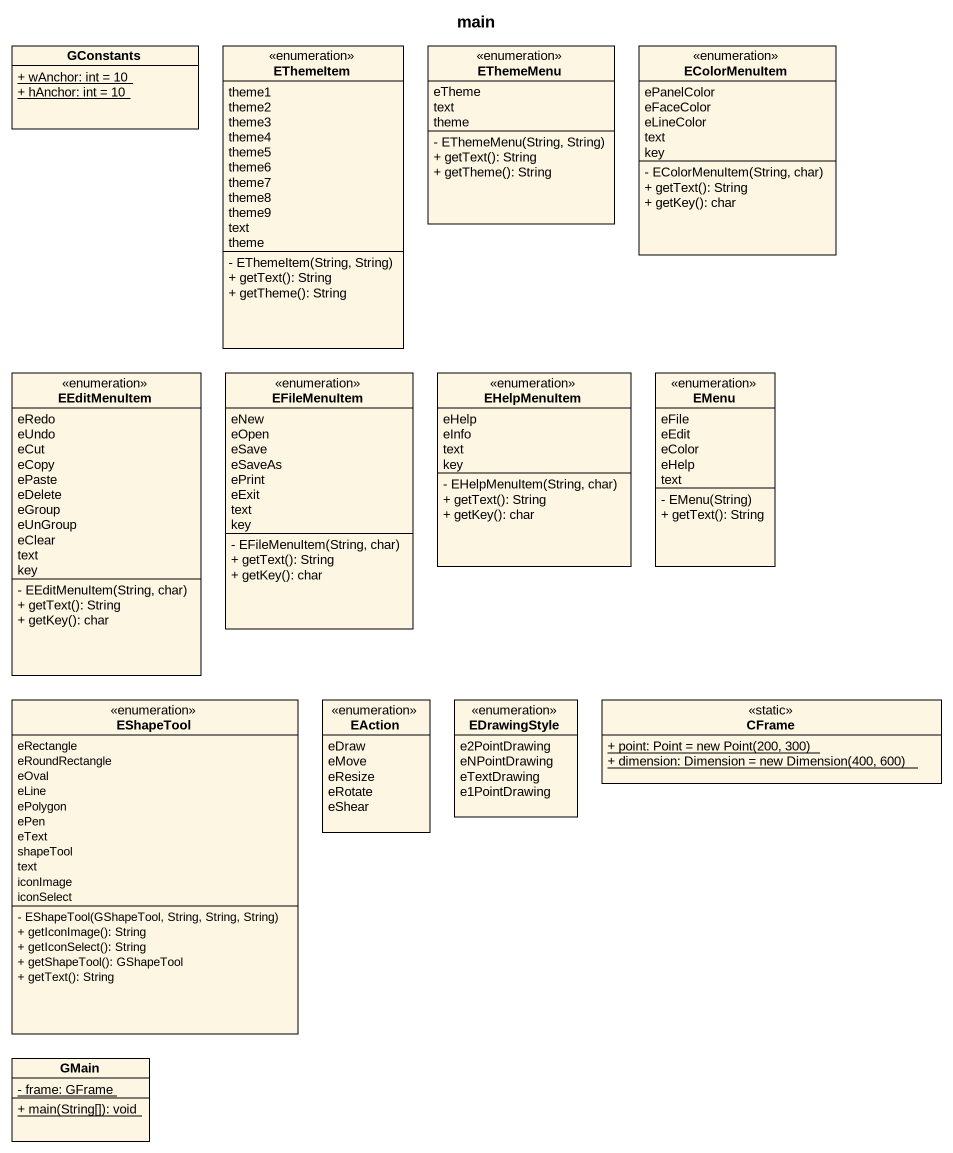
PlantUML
@startuml
title main
hide circle
hide empty members
skinparam classAttributeIconSize 0
class GConstants {
  {static} + wAnchor: int = 10
  {static} + hAnchor: int = 10
}
enum EThemeItem {
  theme1
  theme2
  theme3
  theme4
  theme5
  theme6
  theme7
  theme8
  theme9
  text
  theme
  - EThemeItem(String, String)
  + getText(): String
  + getTheme(): String
}
enum EThemeMenu {
  eTheme
  text
  theme
  - EThemeMenu(String, String)
  + getText(): String
  + getTheme(): String
}
enum EColorMenuItem {
  ePanelColor
  eFaceColor
  eLineColor
  text
  key
  - EColorMenuItem(String, char)
  + getText(): String
  + getKey(): char
}
enum EEditMenuItem {
  eRedo
  eUndo
  eCut
  eCopy
  ePaste
  eDelete
  eGroup
  eUnGroup
  eClear
  text
  key
  - EEditMenuItem(String, char)
  + getText(): String
  + getKey(): char
}
enum EFileMenuItem {
  eNew
  eOpen
  eSave
  eSaveAs
  ePrint
  eExit
  text
  key
  - EFileMenuItem(String, char)
  + getText(): String
  + getKey(): char
}
enum EHelpMenuItem {
  eHelp
  eInfo
  text
  key
  - EHelpMenuItem(String, char)
  + getText(): String
  + getKey(): char
}
enum EMenu {
  eFile
  eEdit
  eColor
  eHelp
  text
  - EMenu(String)
  + getText(): String
}
enum EShapeTool {
  eRectangle
  eRoundRectangle
  eOval
  eLine
  ePolygon
  ePen
  eText
  shapeTool
  text
  iconImage
  iconSelect
  - EShapeTool(GShapeTool, String, String, String)
  + getIconImage(): String
  + getIconSelect(): String
  + getShapeTool(): GShapeTool
  + getText(): String
}
enum EAction {
  eDraw
  eMove
  eResize
  eRotate
  eShear
}
enum EDrawingStyle {
  e2PointDrawing
  eNPointDrawing
  eTextDrawing
  e1PointDrawing
}
class CFrame <<static>> {
  {static} {field} + point: Point = new Point(200, 300)
  {static} {field} + dimension: Dimension = new Dimension(400, 600)
}
class GMain {
  {static} - frame: GFrame
  {static} + main(String[]): void
}
@enduml
